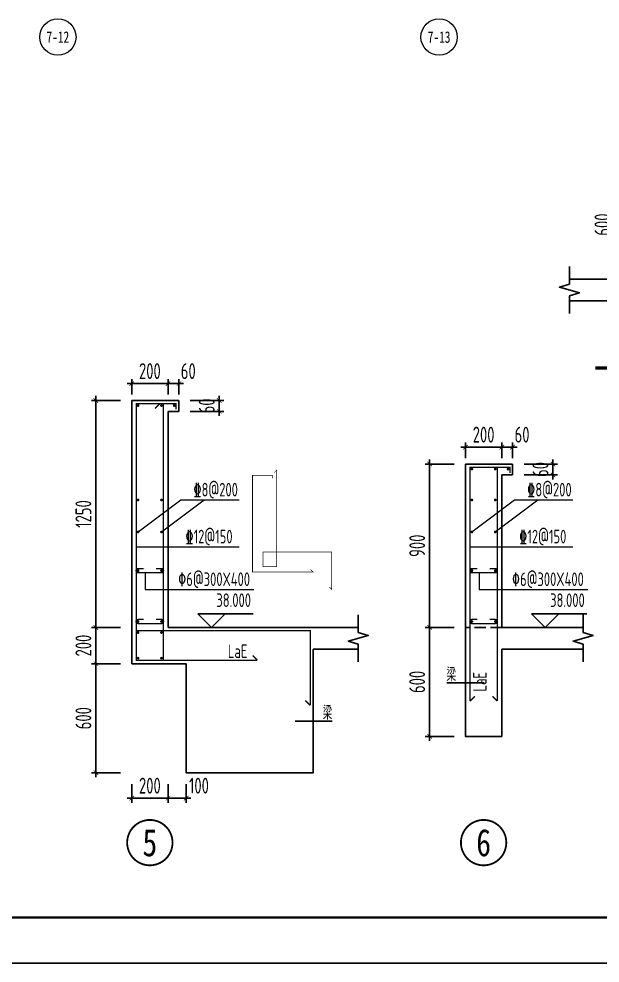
# Model space of a CAD drawing. Header units: millimetres. Extents: x -202076 to 1082610, y -439651 to 179350.
# Drawn here: x 743407 to 756213, y -290083 to -269281 of the extents above; entities that cross this region are included whole.
import ezdxf
from ezdxf.enums import TextEntityAlignment as Align

# ---------------------------------------------------------------- set-up
doc = ezdxf.new("R2010")
doc.units = ezdxf.units.MM
doc.header["$LTSCALE"] = 1000
doc.linetypes.add('DASH', pattern=[0.35, 0.25, -0.1])
for name, color, linetype in [('02-TEXT_轴号', 7, 'Continuous'), ('A_STR-砼墙', 51, 'Continuous'), ('AXIS_TEXT', 7, 'Continuous'), ('REIN', 1, 'Continuous'), ('s-dim', 3, 'Continuous'), ('S-REIN', 1, 'Continuous'), ('s-text', 7, 'Continuous'), ('s-thin', 3, 'Continuous'), ('THIN', 7, 'Continuous'), ('墙柱说明', 7, 'Continuous'), ('楼板负筋钢筋', 1, 'Continuous')]:
    doc.layers.add(name, color=color, linetype=linetype)
doc.layers.add('DIM', color=3, linetype='Continuous', lineweight=0)
doc.layers.add('尺寸标注-板', color=3, linetype='Continuous', lineweight=18)
doc.styles.add('-宋体', font='simhei.ttf', dxfattribs={"width": 0.8})
doc.styles.add('_TCH_AXIS', font='STXIHEI.TTF', dxfattribs={"width": 0.75})
doc.styles.add('COMPLEX', font='COMPLEX')
doc.styles.add('TSSD_Dimension', font='tssdeng.shx', dxfattribs={"width": 0.7, "bigfont": 'hztxt.shx'})
doc.styles.add('TSSD_Label', font='tssdeng.shx', dxfattribs={"width": 0.7, "bigfont": 'Hztxt.shx'})
doc.styles.add('TSSD_Num', font='Tssdeng.shx', dxfattribs={"width": 0.7, "bigfont": 'hztxt.shx'})
doc.styles.add('TSSD_Rein', font='tssdeng.shx', dxfattribs={"width": 0.7, "bigfont": 'hztxt.shx'})
doc.dimstyles.new('TSSD_25_100', dxfattribs={"dimtxt": 350, "dimasz": 100, "dimexe": 100, "dimexo": 250, "dimgap": 100, "dimtad": 1, "dimdec": 0, "dimlfac": 0.25, "dimzin": 0, "dimdsep": 46, "dimtxsty": 'TSSD_Dimension', "dimblk": 'ARCHTICK', "dimblk1": 'ARCHTICK', "dimblk2": 'ARCHTICK', "dimcen": 0, "dimdle": 100, "dimclrt": 7, "dimadec": 0, "dimazin": 0, "dimtfac": 1, "dimtdec": 0, "dimtix": 1, "dimtmove": 2, "dimatfit": 3, "dimfxl": 1, "dimtolj": 1, "dimtzin": 0, "dimarcsym": 0})

# ---------------------------------------------------------------- blocks, each defined once
blk = doc.blocks.new('_AXISO')
blk.add_circle((0, 0), 0.5)
at = {"layer": 'AXIS_TEXT', "style": 'COMPLEX', "width": 1.041667}
blk.add_attdef('A', text='', height=0.56, dxfattribs=at).set_placement((-0.25, -0.28), (0.25, -0.28), align=Align.FIT)
blk = doc.blocks.new('图框-A1')
for points, const_width in [([(0, 0), (841, 0), (841, 594), (0, 594)], 0.05), ([(766, 584), (25, 584), (25, 10), (766, 10)], 0.5)]:
    blk.add_lwpolyline(points, close=True, dxfattribs=dict(const_width=const_width))
blk = doc.blocks.new('_ARCHTICK')
at = {"color": 0, "linetype": 'ByBlock', "const_width": 0.15}
blk.add_lwpolyline([(-0.5, -0.5), (0.5, 0.5)], dxfattribs=at)
blk = doc.blocks.new('*D3141')
at = {"layer": 'Defpoints', "color": 0, "transparency": 16777216}
for p in [(746933, -277316), (746693, -277808), (746933, -277808)]:
    blk.add_point(p, dxfattribs=at)
at = {"layer": 's-dim', "color": 0, "lineweight": -2, "transparency": 16777216}
for p, q in [((746693, -277558), (746693, -277216)), ((746933, -277558), (746933, -277216)), ((746593, -277316), (747033, -277316))]:
    blk.add_line(p, q, dxfattribs=at)
at = {"layer": 's-dim', "color": 0, "lineweight": -2, "transparency": 16777216, "xscale": 100, "yscale": 100, "zscale": 100, "rotation": 180}
blk.add_blockref('_ARCHTICK', (746693, -277316), dxfattribs=at)
at = {"layer": 's-dim', "color": 0, "lineweight": -2, "transparency": 16777216, "xscale": 100, "yscale": 100, "zscale": 100}
blk.add_blockref('_ARCHTICK', (746933, -277316), dxfattribs=at)
at = {"layer": 's-dim', "color": 7, "transparency": 16777216, "insert": (747139, -277041), "char_height": 350, "attachment_point": 5, "style": 'TSSD_Dimension'}
blk.add_mtext('\\A1;60', dxfattribs=at)
blk = doc.blocks.new('*D3142')
at = {"layer": 'Defpoints', "color": 0, "transparency": 16777216}
for p in [(745104, -282688), (745893, -282688), (745893, -283488)]:
    blk.add_point(p, dxfattribs=at)
at = {"layer": 'DIM', "color": 0, "lineweight": -2, "transparency": 16777216}
for p, q in [((745643, -282688), (745004, -282688)), ((745104, -283588), (745104, -282588)), ((745643, -283488), (745004, -283488))]:
    blk.add_line(p, q, dxfattribs=at)
at = {"layer": 'DIM', "color": 0, "lineweight": -2, "transparency": 16777216, "xscale": 100, "yscale": 100, "zscale": 100}
for p, rotation in [((745104, -282688), 90), ((745104, -283488), 270)]:
    blk.add_blockref('_ARCHTICK', p, dxfattribs=dict(at, rotation=rotation))
at = {"layer": 'DIM', "color": 7, "transparency": 16777216, "insert": (744829, -283088), "char_height": 350, "attachment_point": 5, "rotation": 90, "style": 'TSSD_Dimension'}
blk.add_mtext('\\A1;200', dxfattribs=at)
blk = doc.blocks.new('*D3143')
at = {"layer": 'Defpoints', "color": 0, "transparency": 16777216}
for p in [(746693, -277316), (745893, -277808), (746693, -277808)]:
    blk.add_point(p, dxfattribs=at)
at = {"layer": 's-dim', "color": 0, "lineweight": -2, "transparency": 16777216}
for p, q in [((745893, -277558), (745893, -277216)), ((746693, -277558), (746693, -277216)), ((745793, -277316), (746793, -277316))]:
    blk.add_line(p, q, dxfattribs=at)
at = {"layer": 's-dim', "color": 0, "lineweight": -2, "transparency": 16777216, "xscale": 100, "yscale": 100, "zscale": 100, "rotation": 180}
blk.add_blockref('_ARCHTICK', (745893, -277316), dxfattribs=at)
at = {"layer": 's-dim', "color": 0, "lineweight": -2, "transparency": 16777216, "xscale": 100, "yscale": 100, "zscale": 100}
blk.add_blockref('_ARCHTICK', (746693, -277316), dxfattribs=at)
at = {"layer": 's-dim', "color": 7, "transparency": 16777216, "insert": (746293, -277041), "char_height": 350, "attachment_point": 5, "style": 'TSSD_Dimension'}
blk.add_mtext('\\A1;200', dxfattribs=at)
blk = doc.blocks.new('*D3144')
at = {"layer": 'Defpoints', "color": 0, "transparency": 16777216}
for p in [(745104, -277688), (745893, -277688), (745893, -282688)]:
    blk.add_point(p, dxfattribs=at)
at = {"layer": 'DIM', "color": 0, "lineweight": -2, "transparency": 16777216}
for p, q in [((745643, -277688), (745004, -277688)), ((745104, -282788), (745104, -277588)), ((745643, -282688), (745004, -282688))]:
    blk.add_line(p, q, dxfattribs=at)
at = {"layer": 'DIM', "color": 0, "lineweight": -2, "transparency": 16777216, "xscale": 100, "yscale": 100, "zscale": 100}
for p, rotation in [((745104, -277688), 90), ((745104, -282688), 270)]:
    blk.add_blockref('_ARCHTICK', p, dxfattribs=dict(at, rotation=rotation))
at = {"layer": 'DIM', "color": 7, "transparency": 16777216, "insert": (744829, -280188), "char_height": 350, "attachment_point": 5, "rotation": 90, "style": 'TSSD_Dimension'}
blk.add_mtext('\\A1;1250', dxfattribs=at)
blk = doc.blocks.new('ts_idx1')
at = {"color": 0, "linetype": 'ByBlock', "lineweight": -2, "const_width": 0.04}
blk.add_lwpolyline([(-0.5, 0, 1), (0.5, 0, 1)], format="xyb", close=True, dxfattribs=at)
at = {"color": 0, "linetype": 'ByBlock', "lineweight": -2, "style": 'TSSD_Num', "width": 0.7}
blk.add_attdef('A', text='', height=0.6, dxfattribs=at).set_placement((0, 0), align=Align.MIDDLE_CENTER)
blk = doc.blocks.new('*D3145')
at = {"layer": 'Defpoints', "color": 0, "transparency": 16777216}
for p in [(745893, -285888), (746693, -285888), (745893, -286449)]:
    blk.add_point(p, dxfattribs=at)
at = {"layer": 'DIM', "color": 0, "lineweight": -2, "transparency": 16777216}
for p, q in [((745893, -286138), (745893, -286549)), ((746693, -286138), (746693, -286549)), ((746793, -286449), (745793, -286449))]:
    blk.add_line(p, q, dxfattribs=at)
at = {"layer": 'DIM', "color": 0, "lineweight": -2, "transparency": 16777216, "xscale": 100, "yscale": 100, "zscale": 100, "rotation": 180}
blk.add_blockref('_ARCHTICK', (745893, -286449), dxfattribs=at)
at = {"layer": 'DIM', "color": 0, "lineweight": -2, "transparency": 16777216, "xscale": 100, "yscale": 100, "zscale": 100}
blk.add_blockref('_ARCHTICK', (746693, -286449), dxfattribs=at)
at = {"layer": 'DIM', "color": 7, "transparency": 16777216, "insert": (746293, -286174), "char_height": 350, "attachment_point": 5, "style": 'TSSD_Dimension'}
blk.add_mtext('\\A1;200', dxfattribs=at)
blk = doc.blocks.new('*D3146')
at = {"layer": 'Defpoints', "color": 0, "transparency": 16777216}
for p in [(745104, -283488), (745893, -283488), (745893, -285888)]:
    blk.add_point(p, dxfattribs=at)
at = {"layer": 'DIM', "color": 0, "lineweight": -2, "transparency": 16777216}
for p, q in [((745643, -283488), (745004, -283488)), ((745104, -285988), (745104, -283388)), ((745643, -285888), (745004, -285888))]:
    blk.add_line(p, q, dxfattribs=at)
at = {"layer": 'DIM', "color": 0, "lineweight": -2, "transparency": 16777216, "xscale": 100, "yscale": 100, "zscale": 100}
for p, rotation in [((745104, -283488), 90), ((745104, -285888), 270)]:
    blk.add_blockref('_ARCHTICK', p, dxfattribs=dict(at, rotation=rotation))
at = {"layer": 'DIM', "color": 7, "transparency": 16777216, "insert": (744829, -284688), "char_height": 350, "attachment_point": 5, "rotation": 90, "style": 'TSSD_Dimension'}
blk.add_mtext('\\A1;600', dxfattribs=at)
blk = doc.blocks.new('*D3147')
at = {"layer": 'Defpoints', "color": 0, "transparency": 16777216}
for p in [(746933, -277688), (747821, -277688), (746933, -277928)]:
    blk.add_point(p, dxfattribs=at)
at = {"layer": 'DIM', "color": 0, "lineweight": -2, "transparency": 16777216}
for p, q in [((747183, -277688), (747921, -277688)), ((747821, -277688), (747821, -277588)), ((747821, -277928), (747821, -277688)), ((747183, -277928), (747921, -277928)), ((747821, -277928), (747821, -278028))]:
    blk.add_line(p, q, dxfattribs=at)
at = {"layer": 'DIM', "color": 0, "lineweight": -2, "transparency": 16777216, "xscale": 100, "yscale": 100, "zscale": 100}
for p, rotation in [((747821, -277688), 270), ((747821, -277928), 90)]:
    blk.add_blockref('_ARCHTICK', p, dxfattribs=dict(at, rotation=rotation))
at = {"layer": 'DIM', "color": 7, "transparency": 16777216, "insert": (747546, -277808), "char_height": 350, "attachment_point": 5, "rotation": 90, "style": 'TSSD_Dimension'}
blk.add_mtext('\\A1;60', dxfattribs=at)
blk = doc.blocks.new('*D3148')
at = {"layer": 'Defpoints', "color": 0, "transparency": 16777216}
for p in [(746693, -285888), (747093, -285888), (746693, -286449)]:
    blk.add_point(p, dxfattribs=at)
at = {"layer": 'DIM', "color": 0, "lineweight": -2, "transparency": 16777216}
for p, q in [((746693, -286138), (746693, -286549)), ((747093, -286138), (747093, -286549)), ((747193, -286449), (746593, -286449))]:
    blk.add_line(p, q, dxfattribs=at)
at = {"layer": 'DIM', "color": 0, "lineweight": -2, "transparency": 16777216, "xscale": 100, "yscale": 100, "zscale": 100, "rotation": 180}
blk.add_blockref('_ARCHTICK', (746693, -286449), dxfattribs=at)
at = {"layer": 'DIM', "color": 0, "lineweight": -2, "transparency": 16777216, "xscale": 100, "yscale": 100, "zscale": 100}
blk.add_blockref('_ARCHTICK', (747093, -286449), dxfattribs=at)
at = {"layer": 'DIM', "color": 7, "transparency": 16777216, "insert": (747375, -286174), "char_height": 350, "attachment_point": 5, "style": 'TSSD_Dimension'}
blk.add_mtext('\\A1;100', dxfattribs=at)
blk = doc.blocks.new('*D3149')
at = {"layer": 'Defpoints', "color": 0, "transparency": 16777216}
for p in [(754286, -278716), (754046, -279208), (754286, -279208)]:
    blk.add_point(p, dxfattribs=at)
at = {"layer": 's-dim', "color": 0, "lineweight": -2, "transparency": 16777216}
for p, q in [((753946, -278716), (754386, -278716)), ((754046, -278958), (754046, -278616)), ((754286, -278958), (754286, -278616))]:
    blk.add_line(p, q, dxfattribs=at)
at = {"layer": 's-dim', "color": 0, "lineweight": -2, "transparency": 16777216, "xscale": 100, "yscale": 100, "zscale": 100, "rotation": 180}
blk.add_blockref('_ARCHTICK', (754046, -278716), dxfattribs=at)
at = {"layer": 's-dim', "color": 0, "lineweight": -2, "transparency": 16777216, "xscale": 100, "yscale": 100, "zscale": 100}
blk.add_blockref('_ARCHTICK', (754286, -278716), dxfattribs=at)
at = {"layer": 's-dim', "color": 7, "transparency": 16777216, "insert": (754493, -278441), "char_height": 350, "attachment_point": 5, "style": 'TSSD_Dimension'}
blk.add_mtext('\\A1;60', dxfattribs=at)
blk = doc.blocks.new('*D3150')
at = {"layer": 'Defpoints', "color": 0, "transparency": 16777216}
for p in [(752457, -282688), (753246, -282688), (753246, -285088)]:
    blk.add_point(p, dxfattribs=at)
at = {"layer": 'DIM', "color": 0, "lineweight": -2, "transparency": 16777216}
for p, q in [((752996, -282688), (752357, -282688)), ((752457, -285188), (752457, -282588)), ((752996, -285088), (752357, -285088))]:
    blk.add_line(p, q, dxfattribs=at)
at = {"layer": 'DIM', "color": 0, "lineweight": -2, "transparency": 16777216, "xscale": 100, "yscale": 100, "zscale": 100}
for p, rotation in [((752457, -282688), 90), ((752457, -285088), 270)]:
    blk.add_blockref('_ARCHTICK', p, dxfattribs=dict(at, rotation=rotation))
at = {"layer": 'DIM', "color": 7, "transparency": 16777216, "insert": (752182, -283888), "char_height": 350, "attachment_point": 5, "rotation": 90, "style": 'TSSD_Dimension'}
blk.add_mtext('\\A1;600', dxfattribs=at)
blk = doc.blocks.new('*D3151')
at = {"layer": 'Defpoints', "color": 0, "transparency": 16777216}
for p in [(754046, -278716), (753246, -279208), (754046, -279208)]:
    blk.add_point(p, dxfattribs=at)
at = {"layer": 's-dim', "color": 0, "lineweight": -2, "transparency": 16777216}
for p, q in [((753146, -278716), (754146, -278716)), ((753246, -278958), (753246, -278616)), ((754046, -278958), (754046, -278616))]:
    blk.add_line(p, q, dxfattribs=at)
at = {"layer": 's-dim', "color": 0, "lineweight": -2, "transparency": 16777216, "xscale": 100, "yscale": 100, "zscale": 100, "rotation": 180}
blk.add_blockref('_ARCHTICK', (753246, -278716), dxfattribs=at)
at = {"layer": 's-dim', "color": 0, "lineweight": -2, "transparency": 16777216, "xscale": 100, "yscale": 100, "zscale": 100}
blk.add_blockref('_ARCHTICK', (754046, -278716), dxfattribs=at)
at = {"layer": 's-dim', "color": 7, "transparency": 16777216, "insert": (753646, -278441), "char_height": 350, "attachment_point": 5, "style": 'TSSD_Dimension'}
blk.add_mtext('\\A1;200', dxfattribs=at)
blk = doc.blocks.new('*D3152')
at = {"layer": 'Defpoints', "color": 0, "transparency": 16777216}
for p in [(752457, -279088), (753246, -279088), (753246, -282688)]:
    blk.add_point(p, dxfattribs=at)
at = {"layer": 'DIM', "color": 0, "lineweight": -2, "transparency": 16777216}
for p, q in [((752996, -279088), (752357, -279088)), ((752457, -282788), (752457, -278988)), ((752996, -282688), (752357, -282688))]:
    blk.add_line(p, q, dxfattribs=at)
at = {"layer": 'DIM', "color": 0, "lineweight": -2, "transparency": 16777216, "xscale": 100, "yscale": 100, "zscale": 100}
for p, rotation in [((752457, -279088), 90), ((752457, -282688), 270)]:
    blk.add_blockref('_ARCHTICK', p, dxfattribs=dict(at, rotation=rotation))
at = {"layer": 'DIM', "color": 7, "transparency": 16777216, "insert": (752182, -280888), "char_height": 350, "attachment_point": 5, "rotation": 90, "style": 'TSSD_Dimension'}
blk.add_mtext('\\A1;900', dxfattribs=at)
blk = doc.blocks.new('*D3153')
at = {"layer": 'Defpoints', "color": 0, "transparency": 16777216}
for p in [(754286, -279088), (755174, -279088), (754286, -279328)]:
    blk.add_point(p, dxfattribs=at)
at = {"layer": 'DIM', "color": 0, "lineweight": -2, "transparency": 16777216}
for p, q in [((754536, -279088), (755274, -279088)), ((755174, -279088), (755174, -278988)), ((755174, -279328), (755174, -279088)), ((754536, -279328), (755274, -279328)), ((755174, -279328), (755174, -279428))]:
    blk.add_line(p, q, dxfattribs=at)
at = {"layer": 'DIM', "color": 0, "lineweight": -2, "transparency": 16777216, "xscale": 100, "yscale": 100, "zscale": 100}
for p, rotation in [((755174, -279088), 270), ((755174, -279328), 90)]:
    blk.add_blockref('_ARCHTICK', p, dxfattribs=dict(at, rotation=rotation))
at = {"layer": 'DIM', "color": 7, "transparency": 16777216, "insert": (754899, -279208), "char_height": 350, "attachment_point": 5, "rotation": 90, "style": 'TSSD_Dimension'}
blk.add_mtext('\\A1;60', dxfattribs=at)
blk = doc.blocks.new('*D3616')
at = {"layer": 'Defpoints', "color": 0, "transparency": 16777216}
for p in [(756539, -272613), (757328, -272613), (757328, -275013)]:
    blk.add_point(p, dxfattribs=at)
at = {"layer": 'DIM', "color": 0, "lineweight": -2, "transparency": 16777216}
for p, q in [((757078, -272613), (756439, -272613)), ((756539, -275113), (756539, -272513)), ((757078, -275013), (756439, -275013))]:
    blk.add_line(p, q, dxfattribs=at)
at = {"layer": 'DIM', "color": 0, "lineweight": -2, "transparency": 16777216, "xscale": 100, "yscale": 100, "zscale": 100}
for p, rotation in [((756539, -272613), 90), ((756539, -275013), 270)]:
    blk.add_blockref('_ARCHTICK', p, dxfattribs=dict(at, rotation=rotation))
at = {"layer": 'DIM', "color": 7, "transparency": 16777216, "insert": (756264, -273813), "char_height": 350, "attachment_point": 5, "rotation": 90, "style": 'TSSD_Dimension'}
blk.add_mtext('\\A1;600', dxfattribs=at)

msp = doc.modelspace()

# ---------------------------------------------------------------- linework, layer by layer
msp.add_lwpolyline([(781657.2, -290081), (781657.2, -230681), (697557.2, -230681), (697557.2, -290081)], close=True)
at = {"layer": 'A_STR-砼墙'}
for p, q in [((757328.1, -275013.4), (755536.4, -275013.4)), ((755536.4, -275493.4), (757328.1, -275493.4)), ((745892.6, -277687.8), (745892.6, -283487.8)), ((746932.6, -277687.8), (745892.6, -277687.8)), ((746932.6, -277687.8), (746932.6, -277927.8)), ((746692.6, -277927.8), (746692.6, -282687.8)), ((746932.6, -277927.8), (746692.6, -277927.8)), ((753246.2, -279087.8), (753246.2, -283887.8)), ((754286.2, -279087.8), (753246.2, -279087.8)), ((754286.2, -279087.8), (754286.2, -279327.8)), ((754046.2, -279327.8), (754046.2, -282687.8)), ((754286.2, -279327.8), (754046.2, -279327.8)), ((746692.6, -282687.8), (750884.3, -282687.8)), ((754046.2, -282687.8), (755837.9, -282687.8)), ((750884.3, -283167.8), (749892.6, -283167.8)), ((755837.9, -283167.8), (754046.2, -283167.8))]:
    msp.add_line(p, q, dxfattribs=at)
at = {"layer": 'A_STR-砼墙', "linetype": 'DASH'}
msp.add_lwpolyline([(754046.2, -282687.8), (754046.2, -282687.8), (753246.2, -282687.8)], dxfattribs=at)
at = {"layer": 'A_STR-砼墙'}
for points in [[(753246.2, -282687.8), (753246.2, -285087.8), (754046.2, -285087.8), (754046.2, -283167.8)], [(745892.6, -283487.8), (747092.6, -283487.8), (747092.6, -285887.8), (749892.6, -285887.8), (749892.6, -283167.8)]]:
    msp.add_lwpolyline(points, dxfattribs=at)
at = {"layer": 'REIN'}
for points in [[(746403.8, -277864.5, 30, 30, 0), (746509.9, -277758.5, 0, 0, 0)], [(749031.4, -279278.6, 15, 15, 0), (749084.4, -279225.6, 15, 15, 0), (749084.4, -281351.3, 15, 15, 0), (748784.4, -281351.3, 15, 15, 0), (748784.4, -281024.8, 15, 15, 0), (750300.8, -281024.8, 15, 15, 0), (750300.8, -281849.5, 15, 15, 0), (750247.8, -281796.5, 0, 0, 0)], [(748663, -283410, 30, 30, 0), (748557, -283303.9, 0, 0, 0)], [(749825.4, -284406.4, 30, 30, 0), (749719.3, -284300.3, 0, 0, 0)], [(753346.2, -284310.4, 30, 30, 0), (753452.3, -284204.4, 0, 0, 0)], [(753946.2, -284310.4, 30, 30, 0), (753840.1, -284204.4, 0, 0, 0)]]:
    msp.add_lwpolyline(points, format="xyseb", dxfattribs=at)
at = {"layer": 'S-REIN', "const_width": 30}
for points in [[(746019.2, -277800.5, 1), (746049.2, -277800.5, 1)], [(746533.8, -277800.5, 1), (746563.8, -277800.5, 1)], [(746815.8, -277800.5, 1), (746845.8, -277800.5, 1)], [(753372.8, -279200.5, 1), (753402.8, -279200.5, 1)], [(753887.4, -279200.5, 1), (753917.4, -279200.5, 1)], [(754169.4, -279200.5, 1), (754199.4, -279200.5, 1)], [(746019.2, -279879.6, 1), (746049.2, -279879.6, 1)], [(746533.8, -279879.6, 1), (746563.8, -279879.6, 1)], [(753372.8, -279879.6, 1), (753402.8, -279879.6, 1)], [(753887.4, -279879.6, 1), (753917.4, -279879.6, 1)], [(746019.2, -280584.6, 1), (746049.2, -280584.6, 1)], [(746533.8, -280584.6, 1), (746563.8, -280584.6, 1)], [(753372.8, -280584.6, 1), (753402.8, -280584.6, 1)], [(753887.4, -280584.6, 1), (753917.4, -280584.6, 1)], [(746019.2, -281437.5, 1), (746049.2, -281437.5, 1)], [(746533.8, -281437.5, 1), (746563.8, -281437.5, 1)], [(753372.8, -281437.5, 1), (753402.8, -281437.5, 1)], [(753887.4, -281437.5, 1), (753917.4, -281437.5, 1)], [(746019.2, -282557.3, 1), (746049.2, -282557.3, 1)], [(746533.8, -282557.3, 1), (746563.8, -282557.3, 1)], [(753372.8, -282557.3, 1), (753402.8, -282557.3, 1)], [(753887.4, -282557.3, 1), (753917.4, -282557.3, 1)], [(746019.2, -282801, 1), (746049.2, -282801, 1)], [(746533.8, -282801, 1), (746563.8, -282801, 1)], [(746019.2, -283365, 1), (746049.2, -283365, 1)], [(746533.8, -283365, 1), (746563.8, -283365, 1)]]:
    msp.add_lwpolyline(points, format="xyb", close=True, dxfattribs=at)
for points in [[(746154.2, -281392.5), (746034.2, -281392.5, 1), (746034.2, -281482.5), (746548.8, -281482.5, 1), (746548.8, -281392.5), (746428.8, -281392.5)], [(753507.8, -281392.5), (753387.8, -281392.5, 1), (753387.8, -281482.5), (753902.4, -281482.5, 1), (753902.4, -281392.5), (753782.4, -281392.5)], [(746154.2, -282512.3), (746034.2, -282512.3, 1), (746034.2, -282602.3), (746548.8, -282602.3, 1), (746548.8, -282512.3), (746428.8, -282512.3)], [(753507.8, -282512.3), (753387.8, -282512.3, 1), (753387.8, -282602.3), (753902.4, -282602.3, 1), (753902.4, -282512.3), (753782.4, -282512.3)]]:
    msp.add_lwpolyline(points, format="xyb", dxfattribs=at)
at = {"layer": 's-text'}
for p, q in [((753660.1, -283910.8), (752832.3, -283910.8)), ((749492.6, -284752.2), (750306.5, -284752.2))]:
    msp.add_line(p, q, dxfattribs=at)
at = {"layer": 's-thin'}
for p, q in [((747648.8, -282687.8), (747348.8, -282387.8)), ((747348.8, -282387.8), (748568.8, -282387.8)), ((747648.8, -282687.8), (747948.8, -282387.8)), ((755002.4, -282687.8), (754702.4, -282387.8)), ((754702.4, -282387.8), (755922.4, -282387.8)), ((755002.4, -282687.8), (755302.4, -282387.8))]:
    msp.add_line(p, q, dxfattribs=at)
for points in [[(755536.4, -275773.4), (755536.4, -275383.4), (755756.4, -275313.4), (755316.4, -275193.4), (755536.4, -275123.4), (755536.4, -274733.4)], [(755837.9, -283447.8), (755837.9, -283057.8), (755617.9, -282987.8), (756057.9, -282867.8), (755837.9, -282797.8), (755837.9, -282407.8)]]:
    msp.add_lwpolyline(points, dxfattribs=at)
at = {"layer": 'THIN'}
msp.add_lwpolyline([(750884.3, -282407.8), (750884.3, -282797.8), (751104.3, -282867.8), (750664.3, -282987.8), (750884.3, -283057.8), (750884.3, -283447.8)], dxfattribs=at)
at = {"layer": '墙柱说明', "ltscale": 1000, "const_width": 75}
msp.add_lwpolyline([(756106.7, -276975.2), (759655.3, -276975.2)], dxfattribs=at)
at = {"layer": '尺寸标注-板'}
for p, q in [((746034.2, -280584.6), (746973.3, -279875.4)), ((746548.8, -280584.6), (747487.8, -279875.4)), ((746973.3, -279875.4), (748261.8, -279875.4)), ((753387.8, -280584.6), (754326.9, -279875.4)), ((753902.4, -280584.6), (754841.4, -279875.4)), ((754326.9, -279875.4), (755615.4, -279875.4)), ((745992.6, -280909.3), (748261.8, -280909.3)), ((753346.2, -280909.3), (755615.4, -280909.3)), ((746191.5, -281482.5), (746191.5, -281849.4)), ((753545.1, -281482.5), (753545.1, -281849.4)), ((746191.5, -281849.4), (748585.5, -281849.4)), ((753545.1, -281849.4), (755939.1, -281849.4))]:
    msp.add_line(p, q, dxfattribs=at)
at = {"layer": '楼板负筋钢筋'}
for points, const_width in [([(748663, -283410), (745992.6, -283410), (745992.6, -277758.5), (746871.9, -277758.5), (746871.9, -277883.3)], 30), ([(749825.4, -284406.4), (749825.4, -282756.9), (745992.6, -282756.9), (745992.6, -283410), (746592.6, -283410), (746592.6, -277758.5)], 30), ([(753346.2, -284310.4), (753346.2, -279158.5), (754225.5, -279158.5), (754225.5, -279283.3)], 30), ([(753946.2, -284310.4), (753946.2, -279158.5), (753606.5, -279158.5), (753606.5, -279158.5)], 30), ([(749836.6, -281413.3), (749889.6, -281466.3), (748554.4, -281466.3), (748554.4, -279340.6), (748994, -279340.6), (748994, -279403)], 15)]:
    msp.add_lwpolyline(points, dxfattribs=dict(at, const_width=const_width))

# ---------------------------------------------------------------- block references
at = {"xscale": 100, "yscale": 100, "zscale": 100}
msp.add_blockref('图框-A1', (697557.2, -290081), dxfattribs=at)
at = {"layer": 'DIM'}
ref = msp.add_blockref('_AXISO', (744265.7, -269681), dxfattribs=dict(at, xscale=800, yscale=800, zscale=800))
ref.add_attrib('A', '7-12', dxfattribs={"layer": '02-TEXT_轴号', "height": 252.11, "style": '_TCH_AXIS', "width": 0.743037}).set_placement((744015.6, -269807.1), (744515.7, -269807.1), align=Align.FIT)
ref = msp.add_blockref('_AXISO', (752665.7, -269681), dxfattribs=dict(at, xscale=800, yscale=800, zscale=800))
ref.add_attrib('A', '7-13', dxfattribs={"layer": '02-TEXT_轴号', "height": 252.11, "style": '_TCH_AXIS', "width": 0.743037}).set_placement((752415.6, -269807.1), (752915.7, -269807.1), align=Align.FIT)
at = {"layer": 'THIN'}
ref = msp.add_blockref('ts_idx1', (746292.6, -287429.3), dxfattribs=dict(at, xscale=999.9999800000003, yscale=999.9999800000003, zscale=999.9999800000003))
ref.add_attrib('1', '5', dxfattribs={"height": 600, "style": '-宋体', "width": 0.8}).set_placement((746292.6, -287429.3), align=Align.MIDDLE_CENTER)
ref = msp.add_blockref('ts_idx1', (753646.2, -287429.3), dxfattribs=dict(at, xscale=999.9999800000003, yscale=999.9999800000003, zscale=999.9999800000003))
ref.add_attrib('1', '6', dxfattribs={"height": 600, "style": '-宋体', "width": 0.8}).set_placement((753646.2, -287429.3), align=Align.MIDDLE_CENTER)

# ---------------------------------------------------------------- texts
at = {"layer": 's-thin', "style": 'TSSD_Label', "width": 0.7}
for p in [(752828.5, -283575.3), (750102, -284416.7)]:
    msp.add_text('梁', height=300, dxfattribs=at).set_placement(p, align=Align.TOP_LEFT)
at = {"layer": '墙柱说明', "style": 'TSSD_Rein', "width": 0.7}
for s, p in [('%%1328@200', (747252.1, -279802.3)), ('%%1328@200', (754605.7, -279802.3)), ('%%13212@150', (747076.7, -280836.2)), ('%%13212@150', (754430.3, -280836.2)), ('%%1306@300X400', (746916.1, -281776.2)), ('%%1306@300X400', (754269.7, -281776.2)), ('LaE', (748012.2, -283362.4))]:
    msp.add_text(s, height=300, dxfattribs=at).set_placement(p)
for p in [(748521.1, -282327.8), (755874.7, -282327.8)]:
    msp.add_text('38.000', height=300, dxfattribs=at).set_placement(p, align=Align.BOTTOM_RIGHT)
msp.add_text('LaE', height=300, rotation=90, dxfattribs=at).set_placement((753713, -284100))

# ---------------------------------------------------------------- dimensions: what is measured, and where the dimension line sits
at = {"layer": 'DIM'}
for base, p1, p2, picture, middle in [((756539.3, -272613.4), (757328.1, -275013.4), (757328.1, -272613.4), '*D3616', (756264.3, -273813.4)), ((745103.8, -277687.8), (745892.6, -282687.8), (745892.6, -277687.8), '*D3144', (744828.8, -280187.8)), ((747820.7, -277687.8), (746932.6, -277927.8), (746932.6, -277687.8), '*D3147', (747545.7, -277807.8)), ((755174.3, -279087.8), (754286.2, -279327.8), (754286.2, -279087.8), '*D3153', (754899.3, -279207.8)), ((752457.4, -279087.8), (753246.2, -282687.8), (753246.2, -279087.8), '*D3152', (752182.4, -280887.8)), ((745103.8, -282687.8), (745892.6, -283487.8), (745892.6, -282687.8), '*D3142', (744828.8, -283087.8)), ((752457.4, -282687.8), (753246.2, -285087.8), (753246.2, -282687.8), '*D3150', (752182.4, -283887.8)), ((745103.8, -283487.8), (745892.6, -285887.8), (745892.6, -283487.8), '*D3146', (744828.8, -284687.8))]:
    dim = msp.add_linear_dim(base=base, p1=p1, p2=p2, angle=90, dimstyle='TSSD_25_100', dxfattribs=at)
    dim.commit()
    dim.dimension.update_dxf_attribs({"geometry": picture, "text_midpoint": middle})
dim = msp.add_linear_dim(base=(745892.6, -286449.3), p1=(746692.6, -285887.8), p2=(745892.6, -285887.8), dimstyle='TSSD_25_100', dxfattribs=at)
dim.commit()
dim.dimension.update_dxf_attribs({"geometry": '*D3145', "text_midpoint": (746292.6, -286174.3)})
dim = msp.add_linear_dim(base=(746692.6, -286449.3), p1=(747092.6, -285887.8), p2=(746692.6, -285887.8), dimstyle='TSSD_25_100', dxfattribs=at)
dim.commit()
dim.dimension.update_dxf_attribs({"geometry": '*D3148', "text_midpoint": (747374.8, -286174.3), "dimtype": 160})
at = {"layer": 's-dim'}
for base, p1, p2, picture, middle in [((746692.6, -277316.2), (745892.6, -277807.8), (746692.6, -277807.8), '*D3143', (746292.6, -277041.2)), ((754046.2, -278716.2), (753246.2, -279207.8), (754046.2, -279207.8), '*D3151', (753646.2, -278441.2))]:
    dim = msp.add_linear_dim(base=base, p1=p1, p2=p2, dimstyle='TSSD_25_100', dxfattribs=at)
    dim.commit()
    dim.dimension.update_dxf_attribs({"geometry": picture, "text_midpoint": middle})
for base, p1, p2, picture, middle in [((746932.6, -277316.2), (746692.6, -277807.8), (746932.6, -277807.8), '*D3141', (747139.5, -277041.2)), ((754286.2, -278716.2), (754046.2, -279207.8), (754286.2, -279207.8), '*D3149', (754493.1, -278441.2))]:
    dim = msp.add_linear_dim(base=base, p1=p1, p2=p2, dimstyle='TSSD_25_100', dxfattribs=at)
    dim.commit()
    dim.dimension.update_dxf_attribs({"geometry": picture, "text_midpoint": middle, "dimtype": 160})

doc.saveas('drawing.dxf')
